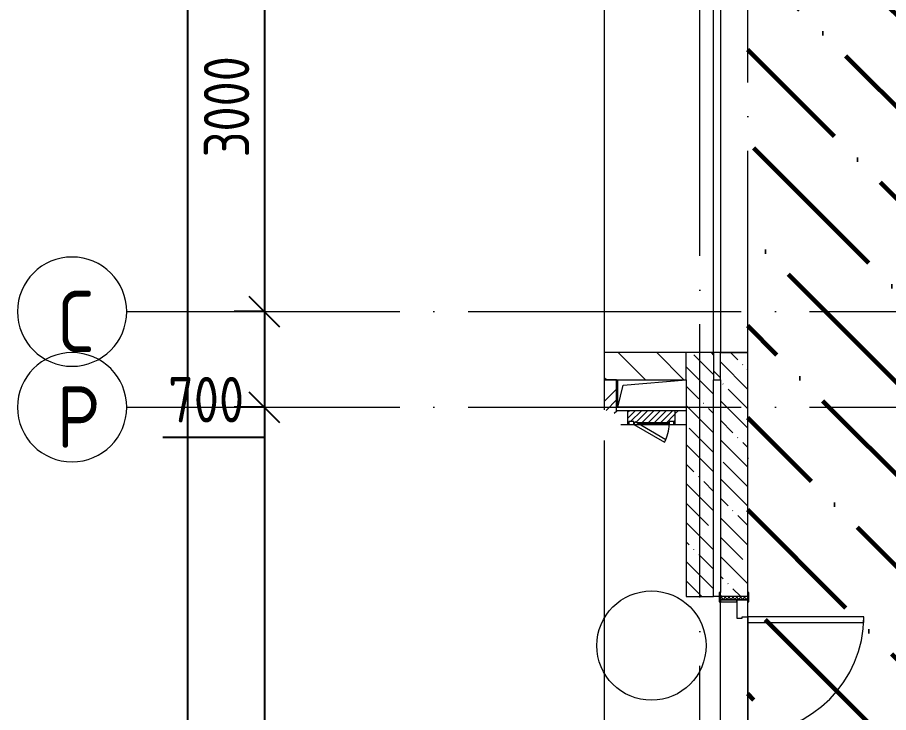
# Model space of a CAD drawing. Header units: millimetres. Extents: x -68946 to 288321, y -402657 to 324925.
# Drawn here: x 76440 to 82819, y 48740 to 53829 of the extents above; entities that cross this region are included whole.
import ezdxf

# ---------------------------------------------------------------- set-up
doc = ezdxf.new("R2010")
doc.units = ezdxf.units.MM
doc.linetypes.add('ADSK_Линия сетки', pattern=[2500, 2000, -250, 0, -250])
doc.layers.get('Defpoints').update_dxf_attribs({"color": 250})
for name, color, linetype, lineweight in [('3.4) ПТ-2.15    4 вып', 200, 'Continuous', 60), ('A-____-____-DIMS', 250, 'Continuous', 9), ('A-DETL-GENF-OTLN', 250, 'Continuous', 5), ('A-DOOR-____-IDEN', 31, 'Continuous', 9), ('A-DOOR-____-MCUT', 250, 'Continuous', 5), ('A-DOOR-____-OTLN', 250, 'Continuous', 5), ('A-DOOR-FRAM-MCUT', 31, 'Continuous', 5), ('A-DOOR-FRAM-OTLN', 31, 'Continuous', 5), ('A-FLOR-____-OTLN', 192, 'Continuous', 9), ('A-GENM-____-MCUT', 250, 'Continuous', 25), ('A-GENM-____-OTLN', 250, 'Continuous', 9), ('A-GLAZ-____-OTLN', 250, 'Continuous', 5), ('A-WALL-____-MCUT', 250, 'Continuous', 13), ('A-WALL-____-PATT', 250, 'Continuous', 13), ('I-WALL-____-OTLN', 250, 'Continuous', 9), ('S-GRID-____-IDEN', 250, 'Continuous', 9), ('S-GRID-____-OTLN', 250, 'Continuous', 9)]:
    doc.layers.add(name, color=color, linetype=linetype, lineweight=lineweight)
doc.styles.add('GOST Common', font='', dxfattribs={"width": 0.9, "height": 350})
doc.styles.get("Standard").update_dxf_attribs({"font": 'ГОСТ тип А.ttf'})
doc.styles.get('GOST Common').set_extended_font_data('GOST Common')
doc.dimstyles.new('А3', dxfattribs={"dimtxt": 333, "dimasz": 222, "dimexe": 222, "dimexo": 111, "dimgap": 111, "dimtad": 1, "dimtoh": 1, "dimdec": 0, "dimrnd": 0.0015, "dimzin": 0, "dimdsep": 46, "dimtxsty": 'Standard', "dimblk": 'OBLIQUE', "dimcen": 0, "dimclrd": 7, "dimclre": 7, "dimclrt": 7, "dimadec": 0, "dimazin": 0, "dimtfac": 1, "dimtdec": 0, "dimtofl": 0, "dimtmove": 0, "dimatfit": 3, "dimfxl": 1, "dimtolj": 1, "dimtzin": 0, "dimarcsym": 0})
pattern_1 = [(135, (12287.91, -0.0006), (-141.42136, -141.42136), [])]
pattern_2 = [(135, (12287.91, -0.0006), (-142.5612, -142.5612), []), (135, (12430.48, -0.0006), (-142.5612, -142.5612), [252.016, -50.403, 3.353, -47.05])]
pattern_3 = [(45, (12287.9, -0.0006), (-224.5064, 224.5064), []), (45, (12367.3, -0.0006), (0, 449.0128), []), (45, (12208.54, -0.0006), (0, 449.0128), [])]

# ---------------------------------------------------------------- blocks, each defined once
blk = doc.blocks.new('_Wn_-As_OpeningMEP_floor__Rectangular - _Wn_-As_OpeningMEP_floor__Rectangular-32466847-АР1_Маркировочный план 1 этажа С2и3')
at = {"layer": 'A-DETL-GENF-OTLN', "lineweight": 5}
for p, q in [((-212.2, 112.2), (250, 150)), ((-250, -50), (-212.2, 112.2))]:
    blk.add_line(p, q, dxfattribs=at)
blk = doc.blocks.new('Дверь_СКБ_2Ст_Внутренняя1 - Н_ВВ-4_2000x2600h_Фрамуга сверху-42013410-АР1_Маркировочный план 1 этажа С2и3')
at = {"layer": 'A-DOOR-____-OTLN'}
h = blk.add_hatch(dxfattribs=at)
h.set_pattern_fill('FP_17', color=256, style=0, pattern_type=2)
h.set_pattern_definition([(135, (1301.41, 164.685), (-14.1421, -14.1421), []), (225, (1301.41, 164.685), (14.1421, -14.1421), [])])
h.paths.add_polyline_path([(1012.5, 60), (1012.5, 100), (987.5, 100), (987.5, -100), (1012.5, -100), (1012.5, 20)])
at = {"layer": 'A-DOOR-FRAM-OTLN'}
h = blk.add_hatch(dxfattribs=at)
h.set_pattern_fill('FP_18', color=256, style=0, pattern_type=2)
h.set_pattern_definition([(45, (-821.384, 164.685), (-14.1421, 14.1421), []), (135, (-821.384, 164.685), (-14.1421, -14.1421), [])])
h.paths.add_polyline_path([(-962.5, 37.3), (-962.5, 100), (-987.5, 100), (-987.5, -100), (-962.5, -100), (-962.5, 20)])
at = {"layer": 'A-DOOR-____-MCUT'}
for p, q in [((-837.5, 950), (-837.5, 100)), ((-797.5, 950), (-837.5, 950)), ((-797.5, 100), (-797.5, 950)), ((862.5, 950), (822.5, 950)), ((822.5, 950), (822.5, 100)), ((862.5, 100), (862.5, 950)), ((-837.5, 100), (-797.5, 100)), ((822.5, 100), (862.5, 100))]:
    blk.add_line(p, q, dxfattribs=at)
at = {"layer": 'A-DOOR-____-OTLN'}
for centre, start, end in [((-837.5, 100), 0, 90), ((862.5, 100), 90, 180)]:
    blk.add_arc(centre, 850, start, end, dxfattribs=at)
at = {"layer": 'A-DOOR-FRAM-MCUT'}
for p, q in [((-947.5, 108), (-1017.5, 108)), ((-1017.5, 108), (-1017.5, 100)), ((-1017.5, 100), (-947.5, 100)), ((-962.5, 100), (-987.5, 100)), ((-987.5, 100), (-987.5, -100)), ((-837.5, 100), (-962.5, 100)), ((-962.5, 100), (-962.5, 20)), ((-962.5, -100), (-962.5, 100)), ((-947.5, 100), (-962.5, 100)), ((-962.5, 100), (-962.5, 99)), ((-962.5, 99), (-947.5, 99)), ((-947.5, 100), (-947.5, 108)), ((-947.5, 99), (-947.5, 100)), ((-837.5, 60), (-837.5, 100)), ((862.5, 100), (862.5, 60)), ((987.5, 100), (862.5, 100)), ((1042.5, 108), (972.5, 108)), ((972.5, 108), (972.5, 100)), ((987.5, 100), (972.5, 100)), ((972.5, 100), (972.5, 99)), ((972.5, 100), (1042.5, 100)), ((972.5, 99), (987.5, 99)), ((987.5, 20), (987.5, 100)), ((1012.5, 100), (987.5, 100)), ((987.5, 100), (987.5, -100)), ((987.5, 99), (987.5, 100)), ((1012.5, -100), (1012.5, 100)), ((1042.5, 100), (1042.5, 108)), ((-962.5, 20), (-827.5, 20)), ((-947.5, 20), (-962.5, 20)), ((-962.5, 20), (-962.5, -100)), ((-947.5, -100), (-947.5, 20)), ((-827.5, 60), (-837.5, 60)), ((-827.5, 20), (-827.5, 60)), ((862.5, 60), (852.5, 60)), ((852.5, 60), (852.5, 20)), ((852.5, 20), (987.5, 20)), ((987.5, 20), (972.5, 20)), ((972.5, 20), (972.5, -100)), ((987.5, -100), (987.5, 20)), ((-947.5, -100), (-1017.5, -100)), ((-1017.5, -100), (-1017.5, -108)), ((-1017.5, -108), (-947.5, -108)), ((-987.5, -100), (-962.5, -100)), ((-962.5, -100), (-947.5, -100)), ((-947.5, -108), (-947.5, -100)), ((972.5, -100), (987.5, -100)), ((1042.5, -100), (972.5, -100)), ((972.5, -100), (972.5, -108)), ((972.5, -108), (1042.5, -108)), ((987.5, -100), (1012.5, -100)), ((1042.5, -108), (1042.5, -100))]:
    blk.add_line(p, q, dxfattribs=at)
blk = doc.blocks.new('АР_Люк - ЛРС_ВК_350х400_наружный_NCS S 1000-N-42723972-АР1_Маркировочный план 1 этажа С2и3')
at = {"layer": 'A-DOOR-____-OTLN'}
h = blk.add_hatch(dxfattribs=at)
h.set_pattern_fill('FP_148', color=256, style=0, pattern_type=2)
h.set_pattern_definition([(45, (125, 0), (-22.6274, 22.6274), [])])
h.paths.add_polyline_path([(290, 50), (290, 30), (255, 30), (255, 50), (245, 32.7), (215, 50), (-5, 50), (-5, 30), (-40, 30), (-40, 50), (-50, 50), (-50, -50), (300, -50), (300, -1), (296.8, 0), (300, 3.1), (300, 50), (296.8, 50)])
at = {"layer": 'A-DETL-GENF-OTLN', "lineweight": 5}
for p, q in [((300, 50), (-50, 50)), ((-50, 50), (-50, -50)), ((300, 3.1), (300, 50)), ((-50, -50), (300, -50)), ((300, -50), (300, -1))]:
    blk.add_line(p, q, dxfattribs=at)
at = {"layer": 'A-DOOR-____-MCUT', "lineweight": 5}
for p, q in [((29.8, 180), (19.8, 162.7)), ((19.8, 162.7), (245, 32.7)), ((255, 50), (29.8, 180)), ((-5, 50), (-40, 50)), ((-40, 50), (-40, 30)), ((-40, 30), (-5, 30)), ((-5, 30), (-5, 50)), ((245, 32.7), (255, 50)), ((290, 50), (255, 50)), ((255, 50), (255, 30)), ((255, 30), (290, 30)), ((290, 30), (290, 50))]:
    blk.add_line(p, q, dxfattribs=at)
blk.add_arc((255, 50), 260, 150, 180, dxfattribs=at)
at = {"layer": 'A-DOOR-____-OTLN'}
blk.add_line((255, 50), (29.8, 180), dxfattribs=at)
blk = doc.blocks.new('ASML_АР_Отделка Люка - ВО Отделка люков_Грунтовка 0_Шпатлевка 0_Окраска 0_0-42723977-АР1_Маркировочный план 1 этажа С2и3')
at = {"layer": 'A-GENM-____-MCUT', "lineweight": 5}
for p, q in [((-165, 3), (-175, 3)), ((-175, 3), (-175, 0)), ((102.1, 3), (-130, 3)), ((130, 3), (126, 3)), ((175, 3), (165, 3)), ((175, 0), (175, 3)), ((-175, 0), (-165, 0)), ((-130, 0), (107.3, 0)), ((124.2, 0), (130, 0)), ((165, 0), (175, 0))]:
    blk.add_line(p, q, dxfattribs=at)
blk = doc.blocks.new('ADSK_Обрыв_Линия - По умолчанию-35382580-АР1_Маркировочный план 1 этажа С2и3')
at = {"layer": 'A-DETL-GENF-OTLN', "lineweight": 5}
for p, q in [((0, 0), (8290, 0)), ((8512.6, 0), (16800, 0))]:
    blk.add_line(p, q, dxfattribs=at)
blk = doc.blocks.new('Ось сетки - Круг_Ø8 мм-39983606-АР1_Маркировочный план 1 этажа С2и3')
at = {"layer": 'S-GRID-____-IDEN'}
for start, end in [(360, 180), (180, 360)]:
    blk.add_arc((0, 0), 4, start, end, dxfattribs=at)
blk = doc.blocks.new('_Oblique')
at = {"color": 0, "linetype": 'ByBlock', "lineweight": -2}
blk.add_line((-0.5, -0.5), (0.5, 0.5), dxfattribs=at)
blk = doc.blocks.new('*D2545')
at = {"layer": 'A-____-____-DIMS', "color": 7, "lineweight": -2, "transparency": 16777216}
for p, q in [((78238.4, 54675), (78027.4, 54675)), ((78249.4, 54675), (78249.4, 51675)), ((78238.4, 51675), (78027.4, 51675))]:
    blk.add_line(p, q, dxfattribs=at)
at = {"layer": 'Defpoints', "color": 0, "transparency": 16777216}
for p in [(78349.4, 54675), (78249.4, 51675), (78349.4, 51675)]:
    blk.add_point(p, dxfattribs=at)
at = {"layer": 'A-____-____-DIMS', "color": 7, "lineweight": -2, "transparency": 16777216, "xscale": 222, "yscale": 222, "zscale": 222}
for p, rotation in [((78249.4, 54675), 90), ((78249.4, 51675), 270)]:
    blk.add_blockref('_Oblique', p, dxfattribs=dict(at, rotation=rotation))
at = {"layer": 'A-____-____-DIMS', "color": 7, "transparency": 16777216, "insert": (77971.9, 53175), "char_height": 333, "width": 2.483, "attachment_point": 5, "rotation": 90}
blk.add_mtext('\\A1;3000', dxfattribs=at)
blk = doc.blocks.new('*D2546')
at = {"layer": 'A-____-____-DIMS', "color": 7, "lineweight": -2, "transparency": 16777216}
for p, q in [((78238.4, 51675), (78027.4, 51675)), ((78249.4, 51675), (78249.4, 50975)), ((78238.4, 50975), (78027.4, 50975)), ((78249.4, 50975), (78249.4, 50753)), ((78249.4, 50753), (77505.7, 50753))]:
    blk.add_line(p, q, dxfattribs=at)
at = {"layer": 'Defpoints', "color": 0, "transparency": 16777216}
for p in [(78349.4, 51675), (78249.4, 50975), (78349.4, 50975)]:
    blk.add_point(p, dxfattribs=at)
at = {"layer": 'A-____-____-DIMS', "color": 7, "lineweight": -2, "transparency": 16777216, "xscale": 222, "yscale": 222, "zscale": 222}
for p, rotation in [((78249.4, 51675), 90), ((78249.4, 50975), 270)]:
    blk.add_blockref('_Oblique', p, dxfattribs=dict(at, rotation=rotation))
at = {"layer": 'A-____-____-DIMS', "color": 7, "transparency": 16777216, "insert": (77822.1, 51030.5), "char_height": 333, "width": 1.862, "attachment_point": 5}
blk.add_mtext('\\A1;700', dxfattribs=at)
blk = doc.blocks.new('*D2547')
at = {"layer": 'A-____-____-DIMS', "color": 7, "lineweight": -2, "transparency": 16777216}
for p, q in [((78238.4, 50975), (78027.4, 50975)), ((78249.4, 50975), (78249.4, 45525)), ((78238.4, 45525), (78027.4, 45525))]:
    blk.add_line(p, q, dxfattribs=at)
at = {"layer": 'Defpoints', "color": 0, "transparency": 16777216}
for p in [(78349.4, 50975), (78249.4, 45525), (78349.4, 45525)]:
    blk.add_point(p, dxfattribs=at)
at = {"layer": 'A-____-____-DIMS', "color": 7, "lineweight": -2, "transparency": 16777216, "xscale": 222, "yscale": 222, "zscale": 222}
for p, rotation in [((78249.4, 50975), 90), ((78249.4, 45525), 270)]:
    blk.add_blockref('_Oblique', p, dxfattribs=dict(at, rotation=rotation))
at = {"layer": 'A-____-____-DIMS', "color": 7, "transparency": 16777216, "insert": (77971.9, 48250), "char_height": 333, "width": 2.567, "attachment_point": 5, "rotation": 90}
blk.add_mtext('\\A1;5450', dxfattribs=at)
blk = doc.blocks.new('*D2560')
at = {"layer": 'A-____-____-DIMS', "color": 7, "lineweight": -2, "transparency": 16777216}
for p, q in [((77675.6, 58375), (77464.6, 58375)), ((77686.6, 58375), (77686.6, 25)), ((77675.6, 25), (77464.6, 25))]:
    blk.add_line(p, q, dxfattribs=at)
at = {"layer": 'Defpoints', "color": 0, "transparency": 16777216}
for p in [(77786.6, 58375), (77686.6, 25), (77786.6, 25)]:
    blk.add_point(p, dxfattribs=at)
at = {"layer": 'A-____-____-DIMS', "color": 7, "lineweight": -2, "transparency": 16777216, "xscale": 222, "yscale": 222, "zscale": 222}
for p, rotation in [((77686.6, 58375), 90), ((77686.6, 25), 270)]:
    blk.add_blockref('_Oblique', p, dxfattribs=dict(at, rotation=rotation))
at = {"layer": 'A-____-____-DIMS', "color": 7, "transparency": 16777216, "insert": (77409.1, 29200), "char_height": 333, "width": 3.104, "attachment_point": 5, "rotation": 90}
blk.add_mtext('\\A1;58350', dxfattribs=at)
blk = doc.blocks.new('ADSK_Марка_Дверь - Типоразмер_ADSK_Марка-30565456-АР1_Маркировочный план 1 этажа С2и3')
at = {"layer": 'A-DOOR-____-IDEN'}
blk.add_circle((0, 0), 4, dxfattribs=at)

msp = doc.modelspace()

# ---------------------------------------------------------------- hatches: boundary and pattern name
at = {"layer": '3.4) ПТ-2.15    4 вып'}
h = msp.add_hatch(dxfattribs=at)
h.set_pattern_fill('ANSI36', color=256, scale=150, angle=90)
h.paths.add_polyline_path([(86217.9138, 45904.9403), (81787.9138, 45904.9403), (81787.9138, 55374.9994), (86217.9138, 55374.9994)])
at = {"layer": 'A-WALL-____-PATT', "lineweight": 15, "true_color": 0x000000}
h = msp.add_hatch(dxfattribs=at)
h.set_pattern_fill('FP_2', color=18, style=0, pattern_type=2)
h.set_pattern_definition(pattern_1)
h.paths.add_polyline_path([(81337.9138, 51175), (81337.9138, 51374.9994), (80737.9138, 51374.9994), (80737.9138, 51175), (81166.8317, 51175)])
h = msp.add_hatch(dxfattribs=at)
h.set_pattern_fill('FP_1', color=18, style=0, pattern_type=2)
h.set_pattern_definition(pattern_2)
h.paths.add_polyline_path([(81378.2046, 43325.0597), (81537.9138, 43325.0597), (81537.8919, 47589.9994), (81337.9138, 47589.9994), (81337.9138, 43325.0597), (81350.8919, 43325.0597)])
h.paths.add_polyline_path([(81537.8919, 49590), (81537.9138, 49590), (81537.8919, 51374.9994), (81337.9138, 51374.9994), (81337.9138, 49590), (81374.119, 49590)])
h = msp.add_hatch(dxfattribs=at)
h.set_pattern_fill('FP_2', color=18, style=0, pattern_type=2)
h.set_pattern_definition(pattern_1)
h.paths.add_polyline_path([(81587.9138, 51174.9994), (81587.9138, 51374.9994), (81537.9138, 51374.9994), (81537.9138, 51174.9994)])
h = msp.add_hatch(dxfattribs=at)
h.set_pattern_fill('FP_1', color=18, style=0, pattern_type=2)
h.set_pattern_definition(pattern_2)
h.paths.add_polyline_path([(81765.8237, 43325), (81787.9138, 43325), (81787.9138, 47590), (81587.9138, 47590), (81587.9138, 43325)])
h.paths.add_polyline_path([(81724.8095, 49590), (81787.9138, 49590), (81787.5008, 51374.9397), (81587.9138, 51374.9397), (81587.9138, 49590)])
h = msp.add_hatch(dxfattribs=at)
h.set_pattern_fill('FP_5', color=18, style=0, pattern_type=2)
h.set_pattern_definition(pattern_3)
h.paths.add_polyline_path([(80827.9138, 50949.9994), (80827.9138, 51174.9994), (80737.9138, 51174.9994), (80737.9138, 50955), (80753.6616, 50949.9994), (80817.5882, 50949.9994)])
h = msp.add_hatch(dxfattribs=at)
h.set_pattern_fill('FP_5', color=18, style=0, pattern_type=2)
h.set_pattern_definition(pattern_3)
h.paths.add_polyline_path([(81337.9138, 50849.9994), (81337.9138, 50949.9994), (81257.9138, 50949.9994), (81257.9138, 50849.9994), (81327.9138, 50849.9994)])
h.paths.add_polyline_path([(80859.4515, 50849.9994), (80907.9138, 50849.9994), (80907.9138, 50896.8983), (80866.6849, 50856.9994)])
h.paths.add_polyline_path([(80907.9138, 50901.0177), (80907.9138, 50949.9994), (80753.6616, 50949.9994), (80853.2, 50918.3917)])

# ---------------------------------------------------------------- linework, layer by layer
at = {"layer": 'A-FLOR-____-OTLN', "color": 18, "lineweight": 5, "true_color": 0x000000}
for p, q in [((81537.9138, 51374.9994), (81537.9138, 54675)), ((81587.9138, 54674.9403), (81587.9138, 51374.9994)), ((81587.9138, 51374.9994), (81787.9138, 51374.9994)), ((80837.9138, 50975), (80837.9138, 51174.9994)), ((81337.9138, 50975), (80837.9138, 50975)), ((81579.9138, 49590), (81537.9138, 49590)), ((81787.9138, 49400), (81787.9138, 47780)), ((81787.9138, 47780), (81787.9138, 49400))]:
    msp.add_line(p, q, dxfattribs=at)
at = {"layer": 'A-WALL-____-MCUT', "color": 18, "lineweight": 15, "true_color": 0x000000}
for p, q in [((81337.9138, 51374.9994), (80737.9138, 51374.9994)), ((81537.9138, 51374.9994), (81337.9138, 51374.9994)), ((81337.9138, 51174.9994), (81337.9138, 51374.9994)), ((81587.9138, 51374.9994), (81537.9138, 51374.9994)), ((81537.9138, 51374.9994), (81537.9138, 51174.9994)), ((81587.9138, 51174.9994), (81587.9138, 51374.9994)), ((81787.9138, 51374.9397), (81587.9138, 51374.9397)), ((81787.9138, 49620), (81787.9138, 51374.9397)), ((80827.9138, 51174.9994), (80737.9138, 51174.9994)), ((80737.9138, 51174.9994), (81337.9138, 51174.9994)), ((80827.9138, 50949.9994), (80827.9138, 51174.9994)), ((81337.9138, 51174.9994), (81337.9138, 49590)), ((81537.9138, 51174.9994), (81587.9138, 51174.9994)), ((81537.9138, 49590), (81537.9138, 51174.9994)), ((81587.9138, 51174.9994), (81587.9138, 49620)), ((81337.9138, 50949.9994), (80827.9138, 50949.9994)), ((80859.4515, 50849.9994), (80917.9138, 50849.9994)), ((80992.9138, 50849.9994), (81212.9138, 50849.9994)), ((81247.9138, 50849.9994), (81337.9138, 50849.9994)), ((81337.9138, 49590), (81537.9138, 49590))]:
    msp.add_line(p, q, dxfattribs=at)
at = {"layer": 'I-WALL-____-OTLN', "color": 18, "lineweight": 15, "true_color": 0x000000}
msp.add_line((81587.9138, 47630), (81587.9138, 49550), dxfattribs=at)
at = {"layer": 'S-GRID-____-OTLN', "color": 18, "linetype": 'ADSK_Линия сетки', "true_color": 0x000000}
for p, q in [((81437.9138, -2919.5356), (81437.9138, 61202.0045)), ((81787.9138, -1649.5356), (81787.9138, 59932.0045)), ((77240.3519, 51675), (168626.8279, 51675)), ((77240.3519, 50975), (168626.8279, 50975))]:
    msp.add_line(p, q, dxfattribs=at)

# ---------------------------------------------------------------- block references
at = {"layer": 'A-DETL-GENF-OTLN', "color": 18, "lineweight": 5, "true_color": 0x000000, "rotation": 269.9999999999999}
msp.add_blockref('ADSK_Обрыв_Линия - По умолчанию-35382580-АР1_Маркировочный план 1 этажа С2и3', (80737.9138, 59245), dxfattribs=at)
at = {"layer": 'A-DOOR-____-IDEN', "color": 18, "true_color": 0x000000, "xscale": 99.99999999999993, "yscale": 99.99999999999993, "zscale": 99.99999999999993}
msp.add_blockref('ADSK_Марка_Дверь - Типоразмер_ADSK_Марка-30565456-АР1_Маркировочный план 1 этажа С2и3', (81082.9138, 49229.9994), dxfattribs=at)
at = {"layer": 'A-DOOR-____-OTLN', "color": 18, "true_color": 0x000000}
for name, p, rotation in [('АР_Люк - ЛРС_ВК_350х400_наружный_NCS S 1000-N-42723972-АР1_Маркировочный план 1 этажа С2и3', (81207.9138, 50899.9994), 180), ('Дверь_СКБ_2Ст_Внутренняя1 - Н_ВВ-4_2000x2600h_Фрамуга сверху-42013410-АР1_Маркировочный план 1 этажа С2и3', (81687.9138, 48602.5), 269.9999999999999)]:
    msp.add_blockref(name, p, dxfattribs=dict(at, rotation=rotation))
at = {"layer": 'A-GENM-____-OTLN', "color": 18, "lineweight": 5, "true_color": 0x000000, "rotation": 180}
msp.add_blockref('ASML_АР_Отделка Люка - ВО Отделка люков_Грунтовка 0_Шпатлевка 0_Окраска 0_0-42723977-АР1_Маркировочный план 1 этажа С2и3', (81082.9138, 50859.9994), dxfattribs=at)
at = {"layer": 'A-GLAZ-____-OTLN', "color": 18, "true_color": 0x000000}
msp.add_blockref('_Wn_-As_OpeningMEP_floor__Rectangular - _Wn_-As_OpeningMEP_floor__Rectangular-32466847-АР1_Маркировочный план 1 этажа С2и3', (81087.9138, 51025), dxfattribs=at)
at = {"layer": 'S-GRID-____-IDEN', "color": 18, "true_color": 0x000000, "xscale": 99.99999999999993, "yscale": 99.99999999999993, "zscale": 99.99999999999993, "rotation": 269.9999999999994}
for p in [(76840.3519, 51675), (76840.3519, 50975)]:
    msp.add_blockref('Ось сетки - Круг_Ø8 мм-39983606-АР1_Маркировочный план 1 этажа С2и3', p, dxfattribs=at)

# ---------------------------------------------------------------- texts
at = {"layer": 'S-GRID-____-IDEN', "color": 18, "true_color": 0x000000, "char_height": 450, "attachment_point": 1, "style": 'GOST Common'}
for s, insert, width in [('\\fGOST Common|b0|i0|c204|p34|;\\W.9;С', (76741.879, 51827.5869), 274.177125), ('\\fGOST Common|b0|i0|c204|p34|;\\W.9;Р', (76727.029, 51127.5869), 310.253062)]:
    msp.add_mtext(s, dxfattribs=dict(at, insert=insert, width=width))

# ---------------------------------------------------------------- dimensions: what is measured, and where the dimension line sits
at = {"layer": 'A-____-____-DIMS', "color": 18, "true_color": 0x000000}
for base, p1, p2, picture, middle in [((77686.582, 25), (77786.5669, 58375), (77786.5669, 25), '*D2560', (77409.082, 29200)), ((78249.446, 51675), (78349.4309, 54675), (78349.4309, 51675), '*D2545', (77971.946, 53175)), ((78249.446, 50975), (78349.4309, 51675), (78349.4309, 50975), '*D2546', (77822.096, 51030.5)), ((78249.446, 45525), (78349.4309, 50975), (78349.4309, 45525), '*D2547', (77971.946, 48250))]:
    dim = msp.add_linear_dim(base=base, p1=p1, p2=p2, angle=90, dimstyle='А3', dxfattribs=at)
    dim.commit()
    dim.dimension.update_dxf_attribs({"geometry": picture, "text_midpoint": middle})

doc.saveas('drawing.dxf')
